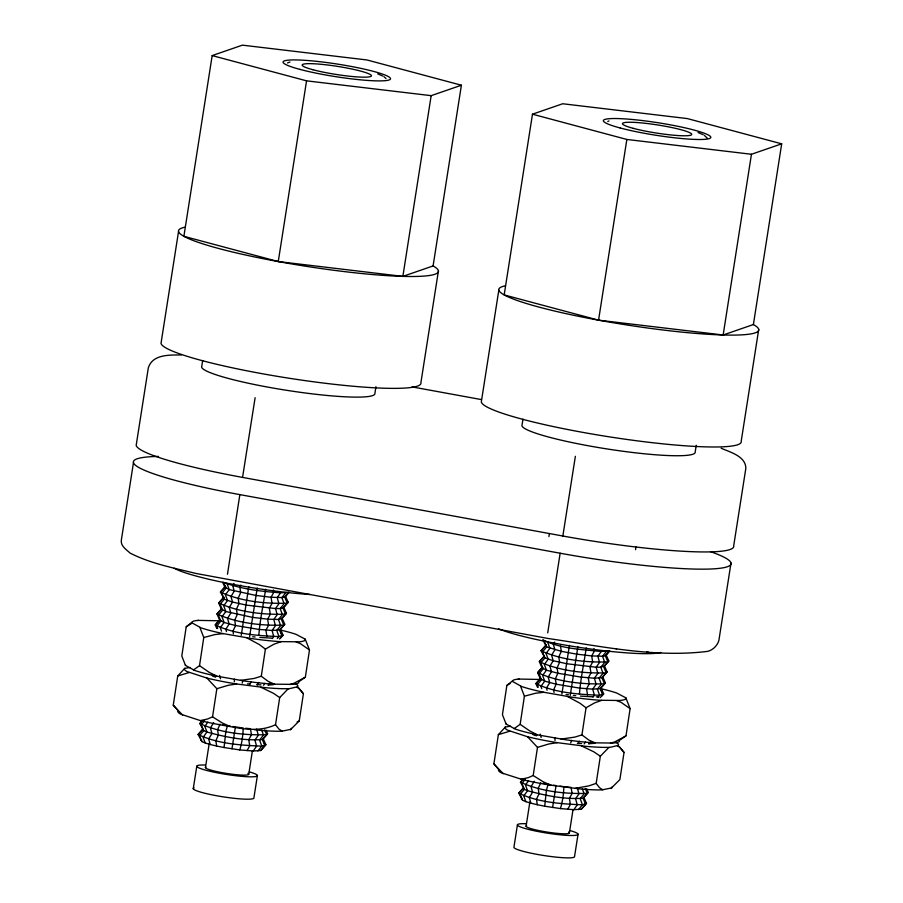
<?xml version="1.0" encoding="UTF-8"?>
<svg xmlns="http://www.w3.org/2000/svg" width="903" height="903" viewBox="0 0 903 903"><rect width="100%" height="100%" fill="white"/><g stroke="black" fill="none" stroke-linecap="round" stroke-linejoin="round"><path stroke-width="1.35" d="M266.013 730.177L267.593 733.778L263.247 738.733L265.877 744.738L260.707 750.506L253.212 751.003L239.792 749.919L224.068 747.537L225.829 731.385L227.5 725.617L230.13 726.057M234.362 681.799L234.385 679.203M241.248 635.373L248.799 586.645M586.657 788.85L588.225 792.45L583.88 797.405L586.51 803.41L581.351 809.178L573.845 809.675L560.436 808.58L544.701 806.21L546.462 790.057L548.132 784.289L550.762 784.73M554.995 740.471L555.018 737.864M561.88 694.046L569.443 645.318M280.494 630.057A57.397 6.942 8.6 0 1 296.015 634.324L305.225 639.166L309.481 649.968L305.361 677.182L298.78 681.72L298.724 682.612A57.397 6.942 8.6 0 1 292.798 684.372L273.237 684.169A57.397 6.942 8.6 0 1 245.334 681.144L216.573 676.121A57.397 6.942 8.6 0 1 194.653 670.432L185.454 665.387L185.51 664.698M185.454 665.387L181.796 656.007L186.21 626.795L191.944 622.144A57.397 6.942 8.6 0 1 197.859 620.384L220.05 620.79M305.225 639.166L305.158 640.058A57.397 6.942 8.6 0 1 299.243 641.819L279.682 641.615A57.397 6.942 8.6 0 1 251.779 638.59L223.007 633.567A57.397 6.942 8.6 0 1 201.087 627.878L191.899 622.822M601.127 688.729A57.397 6.942 8.6 0 1 616.659 692.996L625.858 697.838L630.113 708.641L625.993 735.855L619.424 740.392L619.356 741.284A57.397 6.942 8.6 0 1 613.442 743.045L593.881 742.842A57.397 6.942 8.6 0 1 565.978 739.817L537.206 734.794A57.397 6.942 8.6 0 1 515.286 729.105L506.098 724.059L506.143 723.371M506.098 724.059L502.429 714.679L506.854 685.467L512.588 680.817A57.397 6.942 8.6 0 1 518.503 679.056L540.683 679.462M625.858 697.838L625.802 698.73A57.397 6.942 8.6 0 1 619.887 700.48L600.326 700.276A57.397 6.942 8.6 0 1 572.423 697.263L543.651 692.24A57.397 6.942 8.6 0 1 521.731 686.551L512.543 681.494M227.466 574.274L239.859 494.618A140.326 16.367 8.9 0 1 158.522 456.433M232.76 726.497L235.39 726.938L231.958 748.858M257.231 588.056L249.589 636.762M577.875 646.729L570.233 695.434M547.726 632.879L560.153 553.223A140.326 16.367 8.9 0 0 704.645 569.15A140.326 16.367 8.9 0 0 710.559 551.665M193.445 669.992L199.518 665.658L203.773 637.518L199.879 627.438M274.659 684.248L268.293 681.449L261.294 676.245L265.403 649.099L273.925 644.211L281.093 641.694M514.078 728.665L520.151 724.33L524.406 696.19L520.523 686.099M595.291 742.921L588.937 740.121L581.938 734.918L586.047 707.771L594.569 702.884L601.737 700.356M178.241 710.875L173.252 705.175L177.733 675.975L184.765 668.344L189.935 667.509M178.083 710.977A57.397 7.032 8.7 0 0 180.589 714.115L200.364 720.594L207.588 718.991L212.544 716.835L216.855 688.696L206.889 678.051L187.113 671.584A57.397 7.032 8.7 0 1 184.607 668.446L184.765 668.344M291.308 728.326A57.397 7.032 8.7 0 1 291.184 729.24L282.165 731.159L278.937 729.082L275.528 724.714L279.693 697.579L287.967 689.023L297.708 686.709A57.397 7.032 8.7 0 0 295.202 683.571M290.303 729.85L299.232 720.933L303.408 693.73L298.916 688.436L296.827 687.307M611.952 786.998A57.397 7.032 8.7 0 1 611.816 787.913L601.895 789.877A57.397 7.032 8.7 0 1 579.466 788.872L550.57 785.17A57.397 7.032 8.7 0 1 522.927 779.74L501.221 772.787A57.397 7.032 8.7 0 1 498.727 769.649L493.896 763.836L498.366 734.647L505.398 727.005L510.579 726.181M521.008 779.266L528.232 777.664L533.176 775.508L537.499 747.368L527.533 736.724L507.746 730.256A57.397 7.032 8.7 0 1 505.251 727.118L505.398 727.005M602.809 789.832L599.569 787.755L596.172 783.386L600.337 756.251L608.611 747.695L618.341 745.37A57.397 7.032 8.7 0 0 615.846 742.232M617.46 745.98L619.56 747.108L624.041 752.402L619.876 779.605L610.936 788.522M133.486 462.528L121.363 539.983C120.336 546.022 126.364 549.555 130.077 553.076C150.575 563.607 173.534 567.874 195.703 573.405L548.132 638.489C600.664 646.153 654.336 657.96 707.523 651.379C712.749 650.273 717.388 645.577 718.878 640.498L731.001 563.043M178.546 231.484L161.016 343.354A131.556 15.351 8.9 0 0 294.491 379.068A131.556 15.351 8.9 0 0 420.911 382.646L438.44 270.765M212.182 55.591L183.885 236.315L278.259 261.565L402.862 276.386L433.09 265.945L461.399 85.221L367.013 59.97L242.41 45.15L212.182 55.591L306.557 80.841L431.171 95.662L461.399 85.221M202.678 360.5L201.64 367.115A87.704 10.238 8.9 0 0 290.619 390.92A87.704 10.238 8.9 0 0 374.903 393.313L375.941 386.687M193.265 788.703L196.775 766.331M721.158 448.238C729.884 452.087 745.867 456.218 745.833 468.375L733.699 545.83A140.326 16.367 8.9 0 1 562.851 536.01L242.557 477.405L255.12 397.704M278.259 261.565L306.557 80.841M205.432 767.64L209.259 743.18M248.754 774.187L252.366 751.082M257.411 775.496L253.912 797.868A30.702 3.578 8.9 0 1 220.445 796.401A30.702 3.578 8.9 0 1 194.089 787.89M402.862 276.386L431.171 95.662M498.828 290.089L481.31 401.959A131.556 15.351 8.9 0 0 614.785 437.684A131.556 15.351 8.9 0 0 741.205 441.251L758.723 329.381M532.477 114.196L504.179 294.92L598.554 320.17L723.156 334.99L753.384 324.549L781.693 143.825L687.307 118.575L562.704 103.755L532.477 114.196L626.851 139.457L751.454 154.266L781.693 143.825M522.972 419.105L521.934 425.719A87.704 10.238 8.9 0 0 610.913 449.536A87.704 10.238 8.9 0 0 695.197 451.918L696.236 445.292M548.911 536.585L549.351 533.797M517.408 825.003L513.909 847.375A30.702 3.578 8.9 0 0 545.051 855.705A30.702 3.578 8.9 0 0 574.545 856.541L578.055 834.169M562.851 536.01L575.369 456.308M598.554 320.17L626.851 139.457M526.077 826.313L529.903 801.853M569.387 832.859L573.01 809.754M635.543 549.679L635.983 546.902M723.156 334.99L751.454 154.266M242.252 683.12L242.726 680.591M552.602 807.519L556.034 785.61L553.404 785.17M250.086 684.181L251.023 681.709M239.792 749.919C241.959 742.785 242.963 735.448 243.223 727.999L235.39 726.938M570.73 742.842L571.655 740.381M560.436 808.58C562.603 801.458 563.596 794.121 563.867 786.671L559.95 786.141M240.875 585.054L239.871 587.289L240.672 592.661L238.155 598.249L238.956 603.622L236.439 609.209L237.241 614.571L234.724 620.158L235.525 625.531L233.008 631.118L233.403 633.804M220.084 724.138L217.567 729.726L218.368 735.098L215.851 740.686L216.652 746.047L224.068 747.537M540.728 782.811L538.199 788.398L539.012 793.771L536.484 799.358L537.296 804.72L544.701 806.21M257.344 684.903L258.687 682.487M247.05 750.641L249.725 745.81L248.765 739.692L251.44 734.85L250.481 728.732L245.65 728.247M577.976 743.575L579.32 741.16M567.682 809.314L570.369 804.471L569.398 798.365L572.084 793.523L571.114 787.405L563.867 786.671M234.001 583.406L232.703 585.562L234.249 591.115L230.987 596.522L232.534 602.064L229.272 607.482L230.818 613.024L227.556 618.431L229.102 623.984L225.84 629.391L226.461 631.615M213.661 722.592L210.399 727.999L211.945 733.541L208.683 738.959L210.23 744.501L216.652 746.047M554.645 642.078L553.347 644.234L554.882 649.788L551.631 655.194L553.167 660.736L549.916 666.154L551.451 671.697L548.2 677.103L549.735 682.657L546.484 688.063L547.094 690.287M534.294 781.264L531.043 786.671L532.578 792.213L529.327 797.631L530.862 803.173L537.296 804.72M222.657 582.3L224.757 587.108L229.249 589.603L255.978 595.461L271.069 597.255L281.894 597.56L284.727 597.12L289.028 592.334L280.619 592.808L277.232 597.605L278.903 603.768L275.517 608.566L277.187 614.729L273.801 619.526L275.471 625.677L272.085 630.475L273.756 636.638L272.401 638.556M263.507 685.264L264.861 683.345M253.212 751.003L256.599 746.205L254.928 740.042L258.314 735.245L256.644 729.082M601.263 651.481C581.69 649.539 560.47 648.749 542.771 639.775L546.654 646.909L561.316 651.334L576.622 654.133L591.702 655.928L602.527 656.233L605.371 655.781L609.615 650.928L601.263 651.481L597.865 656.278L599.547 662.441L596.149 667.238L597.831 673.39L594.434 678.198L596.115 684.35L592.718 689.147L594.4 695.31L593.045 697.229M584.139 743.937L585.505 742.018M573.845 809.675L577.243 804.866L575.561 798.715L578.958 793.918L577.277 787.755M207.893 722.129L204.823 726.317L206.945 732.04C224.892 736.904 243.765 740.934 262.423 739.546L263.247 738.733M528.526 780.802L525.467 784.989L527.578 790.712C545.536 795.577 564.398 799.595 583.067 798.218L583.88 797.405M285.811 592.752L281.894 597.56L284.095 603.712L280.178 608.52L275.517 608.566L246.372 605.1L232.534 602.064L224.294 599.197L220.411 592.063L225.581 586.295L220.411 592.063C240.774 601.308 264.918 603.938 287.267 603.215L288.181 602.301L285.551 596.296M277.379 638.5L278.948 636.581L283.034 635.17L280.404 629.165L284.75 624.221L282.12 618.216L286.465 613.261L283.835 607.256L288.181 602.301L286.782 601.048M268.168 685.219L269.737 683.289M257.863 750.957L261.791 746.149L265.877 744.738M606.455 651.424L602.527 656.233L604.739 662.384L600.811 667.193L596.149 667.238L567.005 663.773L553.167 660.736L544.938 657.869L541.055 650.736L546.225 644.968L541.055 650.736C561.418 659.98 585.562 662.61 607.9 661.888L608.814 660.973L606.184 654.968L609.66 651.007M598.023 697.172L599.592 695.254L603.667 693.843L601.037 687.838L605.382 682.882L602.752 676.878L607.098 671.934L604.468 665.929L608.814 660.973M588.801 743.88L590.37 741.961M578.507 809.619L582.435 804.821L586.51 803.41M204.575 720.729L201.222 724.793L203.706 730.674L206.945 732.04L203.107 737.277L205.229 742.988L210.23 744.501M525.219 779.402L521.855 783.465L524.35 789.346L527.578 790.712L523.751 795.949L525.862 801.661L530.862 803.173M221.303 609.175L216.98 613.972L219.61 619.977L224.102 622.472L235.525 625.531L258.676 629.391L272.085 630.475L279.58 629.989L280.404 629.165M219.587 620.135L215.264 624.932L216.844 628.533M288.983 592.255L284.727 597.12L287.267 603.215L283.011 608.069L280.178 608.52L282.379 614.672L278.463 619.481L267.638 619.165L252.547 617.37L225.818 611.512L221.325 609.017L218.695 603.012L223.865 597.244L218.695 603.012C239.058 612.268 263.202 614.898 285.551 614.175L286.465 613.261M202.441 720.684L199.823 723.54L203.706 730.674L199.507 735.753L201.99 741.634L205.229 742.988M279.569 638.997L282.12 636.084L279.58 629.989L284.75 624.221M202.43 729.703L198.107 734.489L201.99 741.634M260.707 750.506L264.963 745.652L262.423 739.546L267.593 733.778M543.651 656.887L539.339 661.685L541.969 667.689L546.45 670.184L557.885 673.243L581.024 677.103L594.434 678.198L601.94 677.701L602.752 676.878M541.935 667.848L537.624 672.645L540.254 678.65L544.735 681.144L556.169 684.203L579.308 688.063L592.718 689.147L600.224 688.65L601.037 687.838M540.22 678.808L535.908 683.605L537.488 687.206M523.085 779.357L520.467 782.212L524.35 789.346L520.139 794.426L522.634 800.295L525.862 801.661M600.202 697.669L602.752 694.757L600.224 688.65L605.382 682.882M523.063 788.364L518.751 793.161L522.634 800.295M581.351 809.178L585.595 804.313L583.067 798.218L588.225 792.45M221.325 609.017L216.98 613.972C237.342 623.228 261.486 625.847 283.835 625.124L281.296 619.029L285.551 614.175L283.011 608.069L283.835 607.256M219.61 619.977L215.264 624.932C234.622 634.245 257.603 635.667 278.948 636.581L276.747 630.429L280.664 625.621L278.463 619.481L282.12 618.216M202.43 720.571L199.823 723.54C220.185 732.796 244.329 735.414 266.678 734.692L264.647 729.816M280.427 638.139L283.034 635.17M202.453 729.545L198.107 734.489C217.465 743.812 240.446 745.223 261.791 746.149L259.579 739.997L263.507 735.189L261.746 730.267M543.685 656.741L539.339 661.685C559.702 670.94 583.846 673.57 606.184 672.837L607.098 671.934M541.969 667.689L537.624 672.645C557.986 681.9 582.13 684.519 604.468 683.797L601.94 677.701L606.184 672.837L603.655 666.741L607.9 661.888L605.371 655.781L606.184 654.968M540.254 678.65L535.908 683.605C555.266 692.917 578.247 694.339 599.592 695.254L597.38 689.102L601.308 684.293L599.095 678.142L603.023 673.345L600.811 667.193L604.468 665.929M523.074 779.233L520.467 782.212C540.829 791.457 564.973 794.087 587.311 793.365L585.279 788.488M601.929 695.829L603.667 693.843M523.097 788.217L518.751 793.161C538.109 802.485 561.09 803.896 582.435 804.821L580.223 798.67L584.151 793.861L582.379 788.94M200.737 740.494L201.561 739.681M521.381 799.166L522.205 798.354M186.21 626.795L191.459 623.521M305.361 677.182L294.322 683.142L289.773 684.553M506.854 685.467L510.003 683.503M625.993 735.855L614.966 741.814L610.417 743.225M287.47 62.939L289.965 62.014M607.764 121.544L608.949 120.923M177.733 675.975L189.145 672.532M297.076 722.016L299.232 720.933M498.366 734.647L509.789 731.204M216.855 688.696L228.256 685.309L236.676 683.989L265.358 687.668A57.397 7.032 8.7 0 0 287.775 688.673L288.689 688.617M537.499 747.368L548.9 743.97L557.32 742.661L585.991 746.341A57.397 7.032 8.7 0 0 608.419 747.345L609.333 747.289M203.773 637.518L214.959 634.572L223.222 633.601M524.406 696.19L535.592 693.244L543.866 692.274M275.528 724.714C261.091 731.565 245.289 729.579 230.152 726.531L229.926 726.497A57.397 7.032 8.7 0 1 202.283 721.068L200.364 720.594M596.172 783.386L588.88 785.858L574.906 788.409M197.599 620.598L198.389 620.35M518.232 679.27L519.033 679.022M261.294 676.245L254.138 678.435L240.435 680.41M581.938 734.918L574.782 737.108L561.068 739.083M273.44 684.688L268.338 685.027M594.084 743.361L588.97 743.7M282.165 731.159L281.251 731.204A57.397 7.032 8.7 0 1 258.834 730.2L254.262 729.737M596.262 696.856L598.813 696.789M181.458 354.935C169.843 355.071 152.596 354.01 148.318 367.86L136.184 445.314A140.326 16.367 8.9 0 0 242.557 477.405M271.792 638.116L259.804 637.439M592.436 696.789L580.448 696.111M256.734 684.666L260.967 684.903M577.378 743.327L581.611 743.575M280.619 592.808C261.351 591.431 241.677 589.253 223.526 582.367L226.01 588.237L221.811 593.316L224.294 599.197L220.095 604.276L222.578 610.146L218.379 615.236L220.863 621.106L216.664 626.185L217.657 628.533M615.936 648.738L616.625 648.805M646.909 651.876L648.14 651.989M247.524 683.842L249.871 684.079M252.705 636.728L255.109 636.999M573.349 695.4L575.753 695.671M566.079 694.497L568.506 694.813M236.676 683.989L236.451 683.955A57.397 7.032 8.7 0 1 208.807 678.537L206.889 678.051M557.32 742.661L557.095 742.627A57.397 7.032 8.7 0 1 529.44 737.209L527.533 736.724M412.039 386.89L481.423 399.589M239.859 494.618L560.153 553.223M543.188 783.307L545.66 783.804M222.556 724.635L225.028 725.132M550.796 785.204L543.098 781.738L533.176 775.508M230.152 726.531L222.465 723.066L212.544 716.835M537.42 734.839L529.88 731.024L520.151 724.33M216.788 676.166L209.236 672.363L199.518 665.658M616.862 700.672L620.948 702.263L630.113 708.641M296.218 641.999L300.304 643.591L309.481 649.968M581.43 745.878L594.072 751.962L600.337 756.251M260.786 687.206L273.44 693.29L279.693 697.579M698.053 132.515L703.166 134.671M377.759 73.899L382.872 76.066M532.928 734.557L535.084 735.471M212.284 675.884L214.44 676.798M567.513 696.529L579.907 703.189L586.047 707.771M246.869 637.857L259.274 644.516L265.403 649.099M503.264 773.747L493.896 763.836M182.62 715.074L173.252 705.175M704.306 135.337L707.286 138.148M384.012 76.721L386.032 78.561M619.198 746.555L624.041 752.402M298.554 687.883L303.408 693.73M600.788 689.057L602.278 692.59M544.159 641.028L546.654 646.909L542.443 651.989L544.938 657.869L540.728 662.949L543.222 668.818L539.012 673.898L541.507 679.778L537.296 684.858L538.29 687.206M280.144 630.384L281.634 633.917M262.987 739.952L264.477 743.474M547.771 642.552L549.882 648.275L546.055 653.512L548.166 659.235L544.34 664.473L546.45 670.184L542.624 675.421L544.735 681.144L540.908 686.382L541.755 688.673M535.31 733.642L536.156 735.922M227.127 583.88L229.249 589.603L225.411 594.84L227.533 600.563L223.696 605.8L225.818 611.512L221.98 616.749L224.102 622.472L220.264 627.709L221.54 631.141M214.677 674.97L215.524 677.25M540.231 734.105L541.157 737.435M219.598 675.433L220.524 678.763M594.005 648.636L594.388 651.086L591.702 655.928L592.673 662.046L589.986 666.888L590.957 672.995L588.271 677.837L589.241 683.955L586.555 688.797L587.526 694.915M273.361 589.964L273.744 592.413L271.069 597.255L272.029 603.373L269.354 608.216L270.313 614.333L267.638 619.165L268.597 625.282L265.922 630.125L266.882 636.243M560.503 645.961L561.316 651.334L558.788 656.921L559.6 662.294L557.072 667.881L557.885 673.243L555.356 678.83L556.169 684.203L553.641 689.79L554.047 692.477M586.25 647.857C584.004 663.276 580.629 678.503 579.444 694.091M265.617 589.185C263.371 604.604 259.985 619.83 258.811 635.43M247.862 773.374A21.932 2.562 8.9 0 1 227.68 773.589A21.932 2.562 8.9 0 1 206.019 767.053M249.341 771.884A30.702 3.578 8.9 0 1 248.19 776.772A30.702 3.578 8.9 0 1 205.76 770.191A30.702 3.578 8.9 0 1 205.071 765.022M568.495 832.047A21.932 2.562 8.9 0 1 548.313 832.261A21.932 2.562 8.9 0 1 526.663 825.726M569.985 830.557A30.702 3.578 8.9 0 1 568.822 835.444A30.702 3.578 8.9 0 1 526.404 828.864A30.702 3.578 8.9 0 1 525.704 823.694M309.808 594.49A87.704 10.238 8.9 0 1 174.211 568.269M660.906 652.463A87.704 10.238 8.9 0 1 583.71 648.027A87.704 10.238 8.9 0 1 498.433 628.748M753.384 324.549A131.556 15.351 8.9 0 1 626.648 324.933A131.556 15.351 8.9 0 1 505.454 285.777M433.09 265.945A131.556 15.351 8.9 0 1 306.354 266.329A131.556 15.351 8.9 0 1 185.16 227.172M312.946 69.734A35.082 4.097 8.9 0 0 370.501 76.574A35.082 4.097 8.9 0 0 326.909 64.914A35.082 4.097 8.9 0 0 312.946 69.734M633.24 128.339A35.082 4.097 8.9 0 0 690.795 135.179A35.082 4.097 8.9 0 0 647.203 123.519A35.082 4.097 8.9 0 0 633.24 128.339M620.135 127.966A54.372 6.344 8.9 0 0 709.34 138.577A54.372 6.344 8.9 0 0 641.773 120.494A54.372 6.344 8.9 0 0 620.135 127.966M299.841 69.362A54.372 6.344 8.9 0 0 389.046 79.972A54.372 6.344 8.9 0 0 321.479 61.889A54.372 6.344 8.9 0 0 299.841 69.362"/></g></svg>
